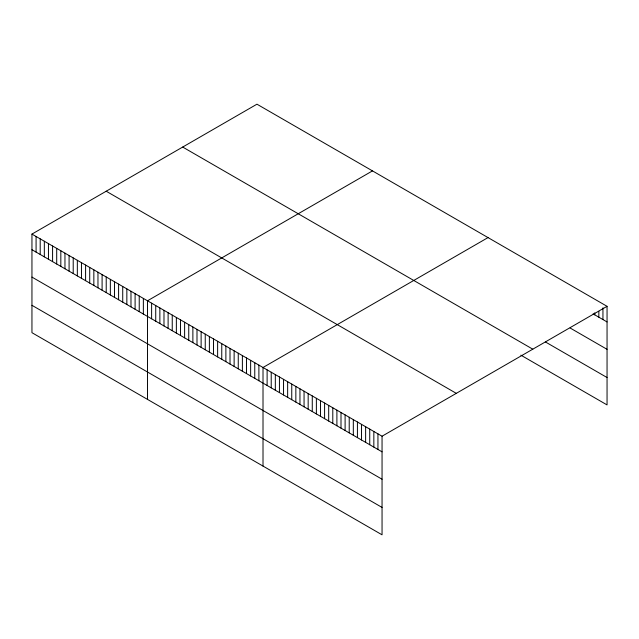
<?xml version="1.0" encoding="UTF-8"?>
<svg xmlns="http://www.w3.org/2000/svg" width="639" height="639" viewBox="0 0 639 639"><rect width="100%" height="100%" fill="white"/><g stroke="black" fill="none" stroke-linecap="round" stroke-linejoin="round"><path stroke-width="0.96" d="M31.95 234.09L382.05 436.213L382.05 534.811L31.95 332.687L31.95 234.09L256.95 104.189L607.05 306.313L607.05 404.91L520.857 355.148M372.481 170.885L147.481 300.793L147.481 399.391M488.02 237.588L263.012 367.497L263.012 466.087M382.05 436.213L607.05 306.313M593.096 313.877L607.05 321.936M570.108 327.991L607.05 349.317M545.482 341.985L607.05 377.529M182.698 147.058L532.798 349.182M106.202 191.221L456.302 393.352M31.95 249.713L382.05 451.837M31.95 277.094L382.05 479.218M31.95 305.306L382.05 507.43M602.944 307.846L602.944 319.564M598.839 311.337L598.839 317.192M594.733 312.87L594.733 314.827M377.945 433.849L377.945 449.465M373.839 431.477L373.839 447.1M369.733 429.104L369.733 444.728M365.628 426.74L365.628 442.356M361.522 424.368L361.522 439.991M357.425 421.996L357.425 437.619M353.319 419.631L353.319 435.247M349.213 417.259L349.213 432.883M345.108 414.887L345.108 430.51M341.002 412.522L341.002 428.138M336.897 410.15L336.897 425.774M332.791 407.778L332.791 423.401M328.686 405.414L328.686 421.029M324.588 403.041L324.588 418.665M320.482 400.669L320.482 416.293M316.377 398.305L316.377 413.92M312.271 395.932L312.271 411.548M308.166 393.56L308.166 409.184M304.06 391.188L304.06 406.811M299.955 388.824L299.955 404.439M295.849 386.451L295.849 402.075M291.751 384.079L291.751 399.702M287.646 381.715L287.646 397.33M283.54 379.342L283.54 394.966M279.435 376.97L279.435 392.594M275.329 374.606L275.329 390.221M271.224 372.233L271.224 387.857M267.118 369.861L267.118 385.485M258.891 365.109L258.891 380.732M254.761 362.728L254.761 378.352M250.64 360.348L250.64 375.972M246.51 357.968L246.51 373.583M242.381 355.58L242.381 371.203M238.259 353.199L238.259 368.823M234.13 350.819L234.13 366.443M230.008 348.439L230.008 364.054M225.879 346.05L225.879 361.674M221.757 343.67L221.757 359.294M217.627 341.29L217.627 356.913M213.498 338.91L213.498 354.525M209.376 336.521L209.376 352.145M205.247 334.141L205.247 349.765M201.125 331.761L201.125 347.384M196.996 329.381L196.996 344.996M192.874 326.992L192.874 342.616M188.745 324.612L188.745 340.236M184.615 322.232L184.615 337.855M180.494 319.851L180.494 335.467M176.364 317.463L176.364 333.087M172.242 315.083L172.242 330.706M168.113 312.703L168.113 328.326M163.983 310.322L163.983 325.938M159.862 307.942L159.862 323.558M155.732 305.554L155.732 321.177M151.611 303.174L151.611 318.797M143.36 298.413L143.36 314.029M139.23 296.025L139.23 311.648M135.101 293.644L135.101 309.268M130.979 291.264L130.979 306.88M126.849 288.884L126.849 304.499M122.728 286.496L122.728 302.119M118.598 284.115L118.598 299.739M114.477 281.735L114.477 297.359M110.347 279.355L110.347 294.97M106.218 276.967L106.218 292.59M102.096 274.586L102.096 290.21M97.967 272.206L97.967 287.83M93.845 269.826L93.845 285.441M89.716 267.437L89.716 283.061M85.594 265.057L85.594 280.681M81.465 262.677L81.465 278.3M77.335 260.297L77.335 275.912M73.213 257.908L73.213 273.532M69.084 255.528L69.084 271.152M64.962 253.148L64.962 268.771M60.833 250.768L60.833 266.383M56.703 248.379L56.703 264.003M52.582 245.999L52.582 261.623M48.452 243.619L48.452 259.242M44.331 241.238L44.331 256.854M40.201 238.85L40.201 254.474M36.08 236.47L36.08 252.093"/></g></svg>
